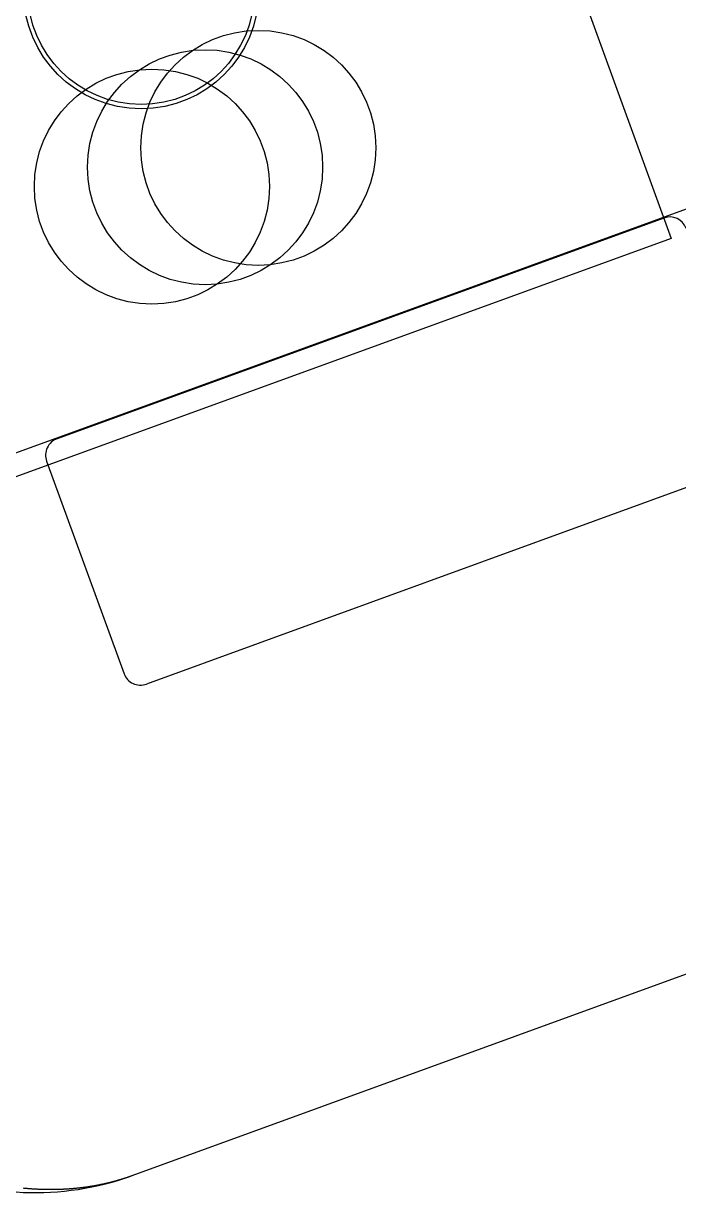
# Model space of a CAD drawing. Extents: x -14 to 315, y -179 to 16.
# Drawn here: x 159.4 to 174.45, y -120.1 to -93.24 of the extents above; entities that cross this region are included whole.
import ezdxf

# ---------------------------------------------------------------- set-up
doc = ezdxf.new("R2010")
doc.units = 0
doc.layers.add('BLACK', color=7, linetype='CONTINUOUS')

msp = doc.modelspace()

# ---------------------------------------------------------------- linework, layer by layer
at = {"layer": 'BLACK', "linetype": 'CONTINUOUS'}
for p, q in [((167.777889, -80.323729), (174.276271, -98.177889)), ((157.182952, -103.842835), (207.413788, -85.560263)), ((174.105261, -97.708042), (160.16962, -102.780201)), ((174.276271, -98.177889), (156.422111, -104.676271)), ((159.930551, -103.292886), (161.709055, -108.179288)), ((176.157382, -103.346198), (162.22174, -108.418357)), ((161.894433, -119.711352), (179.748592, -113.21297)), ((161.894449, -119.711362), (179.74867, -113.212941)), ((161.51661, -119.831942), (161.526343, -119.829244)), ((161.526343, -119.829244), (161.53606, -119.826529)), ((161.53606, -119.826529), (161.545771, -119.823796)), ((161.545771, -119.823796), (161.555466, -119.821046)), ((161.555466, -119.821046), (161.565155, -119.818277)), ((161.565155, -119.818277), (161.574827, -119.815492)), ((161.574827, -119.815492), (161.584493, -119.812689)), ((161.584493, -119.812689), (161.594142, -119.809869)), ((161.594142, -119.809869), (161.603786, -119.80703)), ((161.603786, -119.80703), (161.613413, -119.804175)), ((161.613413, -119.804175), (161.623033, -119.8013)), ((161.623033, -119.8013), (161.632637, -119.79841)), ((161.632637, -119.79841), (161.642235, -119.795501)), ((161.642235, -119.795501), (161.651817, -119.792576)), ((161.651817, -119.792576), (161.661392, -119.789632)), ((161.661392, -119.789632), (161.670951, -119.786672)), ((161.670951, -119.786672), (161.680504, -119.783693)), ((161.680504, -119.783693), (161.69004, -119.780699)), ((161.69004, -119.780699), (161.699569, -119.777685)), ((161.699569, -119.777685), (161.709083, -119.774655)), ((161.709083, -119.774655), (161.71859, -119.771607)), ((161.71859, -119.771607), (161.72808, -119.768543)), ((161.72808, -119.768543), (161.737564, -119.76546)), ((161.737564, -119.76546), (161.747032, -119.762361)), ((161.747032, -119.762361), (161.756493, -119.759243)), ((161.756493, -119.759243), (161.765937, -119.756109)), ((161.765937, -119.756109), (161.775376, -119.752957)), ((161.775376, -119.752957), (161.784797, -119.749789)), ((161.784797, -119.749789), (161.794213, -119.746602)), ((161.794213, -119.746602), (161.803611, -119.743399)), ((161.803611, -119.743399), (161.813004, -119.740178)), ((161.813004, -119.740178), (161.822379, -119.736941)), ((161.822379, -119.736941), (161.831749, -119.733685)), ((161.831749, -119.733685), (161.841101, -119.730414)), ((161.841101, -119.730414), (161.850448, -119.727123)), ((161.850448, -119.727123), (161.859777, -119.723818)), ((161.859777, -119.723818), (161.8691, -119.720493)), ((161.8691, -119.720493), (161.878407, -119.717153)), ((161.878407, -119.717153), (161.887707, -119.713794)), ((161.887707, -119.713794), (161.894433, -119.711352)), ((159.393424, -119.996511), (159.404945, -119.99763)), ((159.404945, -119.99763), (159.416455, -119.998728)), ((159.416455, -119.998728), (159.427965, -119.999805)), ((159.427965, -119.999805), (159.439463, -120.000862)), ((159.439463, -120.000862), (159.450962, -120.001898)), ((159.450962, -120.001898), (159.462449, -120.002913)), ((159.462449, -120.002913), (159.473936, -120.003908)), ((159.473936, -120.003908), (159.485413, -120.004883)), ((159.485413, -120.004883), (159.496888, -120.005836)), ((159.496888, -120.005836), (159.508352, -120.006769)), ((159.508352, -120.006769), (159.519816, -120.007682)), ((159.519816, -120.007682), (159.531268, -120.008574)), ((159.531268, -120.008574), (159.54272, -120.009446)), ((159.54272, -120.009446), (159.55416, -120.010296)), ((159.55416, -120.010296), (159.565599, -120.011127)), ((159.565599, -120.011127), (159.577027, -120.011937)), ((159.577027, -120.011937), (159.588454, -120.012726)), ((159.588454, -120.012726), (159.59987, -120.013495)), ((159.59987, -120.013495), (159.611284, -120.014244)), ((159.611284, -120.014244), (159.622687, -120.014972)), ((159.622687, -120.014972), (159.634089, -120.015679)), ((159.634089, -120.015679), (159.645479, -120.016366)), ((159.645479, -120.016366), (159.656867, -120.017033)), ((159.656867, -120.017033), (159.668244, -120.017679)), ((159.668244, -120.017679), (159.67962, -120.018305)), ((159.67962, -120.018305), (159.690983, -120.01891)), ((159.690983, -120.01891), (159.702346, -120.019495)), ((159.702346, -120.019495), (159.713696, -120.02006)), ((159.713696, -120.02006), (159.725045, -120.020604)), ((159.725045, -120.020604), (159.736381, -120.021128)), ((159.736381, -120.021128), (159.747716, -120.021631)), ((159.747716, -120.021631), (159.759039, -120.022115)), ((159.759039, -120.022115), (159.77036, -120.022577)), ((159.77036, -120.022577), (159.781669, -120.02302)), ((159.781669, -120.02302), (159.792976, -120.023442)), ((159.792976, -120.023442), (159.804271, -120.023844)), ((159.804271, -120.023844), (159.815564, -120.024226)), ((159.815564, -120.024226), (159.826845, -120.024587)), ((159.826845, -120.024587), (159.838123, -120.024928)), ((159.838123, -120.024928), (159.849389, -120.025249)), ((159.849389, -120.025249), (159.860653, -120.02555)), ((159.860653, -120.02555), (159.871905, -120.02583)), ((159.871905, -120.02583), (159.883154, -120.02609)), ((159.883154, -120.02609), (159.89439, -120.02633)), ((159.89439, -120.02633), (159.905625, -120.02655)), ((159.905625, -120.02655), (159.916847, -120.02675)), ((159.916847, -120.02675), (159.928066, -120.02693)), ((159.928066, -120.02693), (159.939272, -120.027089)), ((159.939272, -120.027089), (159.950477, -120.027228)), ((159.950477, -120.027228), (159.961668, -120.027348)), ((159.961668, -120.027348), (159.972857, -120.027447)), ((159.972857, -120.027447), (159.984033, -120.027526)), ((159.984033, -120.027526), (159.995206, -120.027585)), ((159.995206, -120.027585), (160.006366, -120.027623)), ((160.006366, -120.027623), (160.017524, -120.027642)), ((160.017524, -120.027642), (160.028668, -120.027641)), ((160.028668, -120.027641), (160.03981, -120.02762)), ((160.03981, -120.02762), (160.050939, -120.027579)), ((160.050939, -120.027579), (160.062065, -120.027518)), ((160.062065, -120.027518), (160.073177, -120.027436)), ((160.073177, -120.027436), (160.084287, -120.027335)), ((160.084287, -120.027335), (160.095383, -120.027214)), ((160.095383, -120.027214), (160.106477, -120.027073)), ((160.106477, -120.027073), (160.117556, -120.026912)), ((160.117556, -120.026912), (160.128634, -120.026732)), ((160.128634, -120.026732), (160.139697, -120.026531)), ((160.139697, -120.026531), (160.150758, -120.02631)), ((160.150758, -120.02631), (160.161804, -120.02607)), ((160.161804, -120.02607), (160.172848, -120.02581)), ((160.172848, -120.02581), (160.183878, -120.02553)), ((160.183878, -120.02553), (160.194905, -120.02523)), ((160.194905, -120.02523), (160.205918, -120.024911)), ((160.205918, -120.024911), (160.216928, -120.024571)), ((160.216928, -120.024571), (160.227924, -120.024212)), ((160.227924, -120.024212), (160.238917, -120.023833)), ((160.238917, -120.023833), (160.249896, -120.023434)), ((160.249896, -120.023434), (160.260871, -120.023016)), ((160.260871, -120.023016), (160.271833, -120.022578)), ((160.271833, -120.022578), (160.282791, -120.02212)), ((160.282791, -120.02212), (160.293735, -120.021643)), ((160.293735, -120.021643), (160.304676, -120.021146)), ((160.304676, -120.021146), (160.315602, -120.020629)), ((160.315602, -120.020629), (160.326525, -120.020093)), ((160.326525, -120.020093), (160.337434, -120.019537)), ((160.337434, -120.019537), (160.348339, -120.018961)), ((160.348339, -120.018961), (160.35923, -120.018367)), ((160.35923, -120.018367), (160.370117, -120.017752)), ((160.370117, -120.017752), (160.38099, -120.017118)), ((160.38099, -120.017118), (160.391859, -120.016464)), ((160.391859, -120.016464), (160.402714, -120.015791)), ((160.402714, -120.015791), (160.413565, -120.015098)), ((160.413565, -120.015098), (160.424402, -120.014386)), ((160.424402, -120.014386), (160.435235, -120.013654)), ((160.435235, -120.013654), (160.446053, -120.012904)), ((160.446053, -120.012904), (160.456867, -120.012133)), ((160.456867, -120.012133), (160.467667, -120.011343)), ((160.467667, -120.011343), (160.478463, -120.010534)), ((160.478463, -120.010534), (160.489244, -120.009705)), ((160.489244, -120.009705), (160.500022, -120.008857)), ((160.500022, -120.008857), (160.510784, -120.00799)), ((160.510784, -120.00799), (160.521543, -120.007103)), ((160.521543, -120.007103), (160.532286, -120.006198)), ((160.532286, -120.006198), (160.543026, -120.005272)), ((160.543026, -120.005272), (160.553751, -120.004328)), ((160.553751, -120.004328), (160.564472, -120.003364)), ((160.564472, -120.003364), (160.575178, -120.002381)), ((160.575178, -120.002381), (160.585879, -120.001379)), ((160.585879, -120.001379), (160.596566, -120.000358)), ((160.596566, -120.000358), (160.607249, -119.999317)), ((160.607249, -119.999317), (160.617916, -119.998257)), ((160.617916, -119.998257), (160.628579, -119.997178)), ((160.628579, -119.997178), (160.639227, -119.99608)), ((160.639227, -119.99608), (160.649871, -119.994963)), ((160.649871, -119.994963), (160.6605, -119.993827)), ((160.6605, -119.993827), (160.671124, -119.992671)), ((160.671124, -119.992671), (160.681733, -119.991497)), ((160.681733, -119.991497), (160.692338, -119.990303)), ((160.692338, -119.990303), (160.702927, -119.989091)), ((160.702927, -119.989091), (160.713513, -119.987859)), ((160.713513, -119.987859), (160.724082, -119.986609)), ((160.724082, -119.986609), (160.734648, -119.985339)), ((160.734648, -119.985339), (160.745197, -119.984051)), ((160.745197, -119.984051), (160.755743, -119.982743)), ((160.755743, -119.982743), (160.766273, -119.981417)), ((160.766273, -119.981417), (160.776798, -119.980071)), ((160.776798, -119.980071), (160.787308, -119.978707)), ((160.787308, -119.978707), (160.797814, -119.977324)), ((160.797814, -119.977324), (160.808303, -119.975922)), ((160.808303, -119.975922), (160.818789, -119.974501)), ((160.818789, -119.974501), (160.829258, -119.973062)), ((160.829258, -119.973062), (160.839723, -119.971603)), ((160.839723, -119.971603), (160.850172, -119.970127)), ((160.850172, -119.970127), (160.860617, -119.96863)), ((160.860617, -119.96863), (160.871046, -119.967116)), ((160.871046, -119.967116), (160.88147, -119.965582)), ((160.88147, -119.965582), (160.891879, -119.96403)), ((160.891879, -119.96403), (160.902282, -119.962459)), ((160.902282, -119.962459), (160.91267, -119.96087)), ((160.91267, -119.96087), (160.923053, -119.959261)), ((160.923053, -119.959261), (160.933421, -119.957635)), ((160.933421, -119.957635), (160.943783, -119.955989)), ((160.943783, -119.955989), (160.95413, -119.954325)), ((160.95413, -119.954325), (160.964471, -119.952642)), ((160.964471, -119.952642), (160.974797, -119.950941)), ((160.974797, -119.950941), (160.985118, -119.94922)), ((160.985118, -119.94922), (160.995423, -119.947482)), ((160.995423, -119.947482), (161.005723, -119.945725)), ((161.005723, -119.945725), (161.016007, -119.94395)), ((161.016007, -119.94395), (161.026286, -119.942155)), ((161.026286, -119.942155), (161.036549, -119.940343)), ((161.036549, -119.940343), (161.046807, -119.938512)), ((161.046807, -119.938512), (161.057049, -119.936663)), ((161.057049, -119.936663), (161.067285, -119.934795)), ((161.067285, -119.934795), (161.077506, -119.932909)), ((161.077506, -119.932909), (161.087722, -119.931004)), ((161.087722, -119.931004), (161.097921, -119.929081)), ((161.097921, -119.929081), (161.108115, -119.927139)), ((161.108115, -119.927139), (161.118293, -119.92518)), ((161.118293, -119.92518), (161.128466, -119.923201)), ((161.128466, -119.923201), (161.138623, -119.921206)), ((161.138623, -119.921206), (161.148775, -119.91919)), ((161.148775, -119.91919), (161.15891, -119.917158)), ((161.15891, -119.917158), (161.16904, -119.915106)), ((161.16904, -119.915106), (161.179154, -119.913037)), ((161.179154, -119.913037), (161.189262, -119.910949)), ((161.189262, -119.910949), (161.199355, -119.908844)), ((161.199355, -119.908844), (161.209442, -119.906719)), ((161.209442, -119.906719), (161.219512, -119.904578)), ((161.219512, -119.904578), (161.229577, -119.902417)), ((161.229577, -119.902417), (161.239626, -119.900239)), ((161.239626, -119.900239), (161.24967, -119.898041)), ((161.24967, -119.898041), (161.259697, -119.895827)), ((161.259697, -119.895827), (161.269719, -119.893594)), ((161.269719, -119.893594), (161.279724, -119.891344)), ((161.279724, -119.891344), (161.289724, -119.889074)), ((161.289724, -119.889074), (161.299708, -119.886788)), ((161.299708, -119.886788), (161.309686, -119.884482)), ((161.309686, -119.884482), (161.319647, -119.882159)), ((161.319647, -119.882159), (161.329603, -119.879818)), ((161.329603, -119.879818), (161.339543, -119.877459)), ((161.339543, -119.877459), (161.349477, -119.875082)), ((161.349477, -119.875082), (161.359394, -119.872687)), ((161.359394, -119.872687), (161.369306, -119.870274)), ((161.369306, -119.870274), (161.379202, -119.867844)), ((161.379202, -119.867844), (161.389092, -119.865395)), ((161.389092, -119.865395), (161.398965, -119.862929)), ((161.398965, -119.862929), (161.408833, -119.860444)), ((161.408833, -119.860444), (161.418684, -119.857942)), ((161.418684, -119.857942), (161.428529, -119.855421)), ((161.428529, -119.855421), (161.438358, -119.852884)), ((161.438358, -119.852884), (161.448182, -119.850328)), ((161.448182, -119.850328), (161.457988, -119.847755)), ((161.457988, -119.847755), (161.467789, -119.845163)), ((161.467789, -119.845163), (161.477573, -119.842555)), ((161.477573, -119.842555), (161.487352, -119.839927)), ((161.487352, -119.839927), (161.497114, -119.837284)), ((161.497114, -119.837284), (161.50687, -119.834621)), ((161.50687, -119.834621), (161.51661, -119.831942))]:
    msp.add_line(p, q, dxfattribs=at)
at = {"layer": 'BLACK'}
for centre, radius in [((162.1, -92.5), 2.7), ((162.1, -92.5), 2.6), ((164.792287, -96.096052), 2.7), ((163.570687, -96.540678), 2.7), ((162.349086, -96.985304), 2.7)]:
    msp.add_circle(centre, radius, dxfattribs=at)
for centre, radius, start, end in [((174.242069, -98.083919), 0.4, 19.9999947, 109.9999947), ((160.306428, -103.156078), 0.4, -250.0000054, -160.0000054), ((162.084932, -108.04248), 0.4, -160.0000054, -70.0000053), ((159.6712, -113.6035), 6.499909, -160.0002023, -69.9985998)]:
    msp.add_arc(centre, radius, start, end, dxfattribs=at)

doc.saveas('drawing.dxf')
